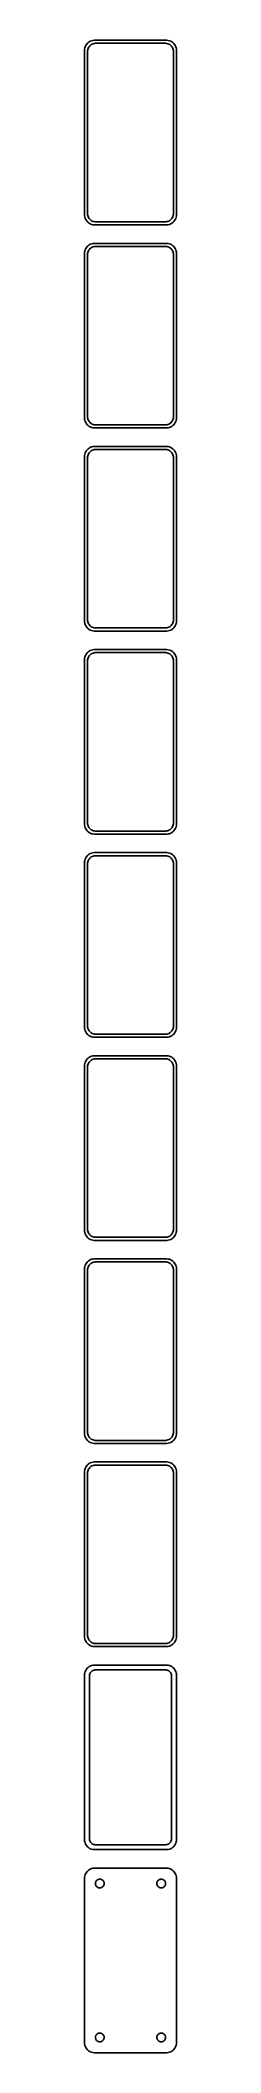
# Model space of a CAD drawing. Header units: metres. Extents: x -22 to 22, y 945 to 1926.
import ezdxf

# ---------------------------------------------------------------- set-up
doc = ezdxf.new("R2010")
doc.units = ezdxf.units.M

msp = doc.modelspace()

# ---------------------------------------------------------------- linework, layer by layer
for p, q in [((-22.1489, 1922.84), (-22.3429, 1922.24)), ((-21.8815, 1923.41), (-22.1489, 1922.84)), ((-21.5451, 1923.94), (-21.8815, 1923.41)), ((-21.1448, 1924.42), (-21.5451, 1923.94)), ((-20.6871, 1924.85), (-21.1448, 1924.42)), ((-20.1791, 1925.22), (-20.6871, 1924.85)), ((-20.5052, 1922.43), (-20.2361, 1922.85)), ((-20.2361, 1922.85), (-19.9159, 1923.24)), ((-19.6289, 1925.52), (-20.1791, 1925.22)), ((-19.9159, 1923.24), (-19.5497, 1923.58)), ((-19.0451, 1925.76), (-19.6289, 1925.52)), ((-19.5497, 1923.58), (-19.1433, 1923.88)), ((-19.1433, 1923.88), (-18.7031, 1924.12)), ((-18.4369, 1925.91), (-19.0451, 1925.76)), ((-18.7031, 1924.12), (-18.2361, 1924.3)), ((-17.8139, 1925.99), (-18.4369, 1925.91)), ((-18.2361, 1924.3), (-17.7495, 1924.43)), ((17.8139, 1925.99), (-17.8139, 1925.99)), ((-17.7495, 1924.43), (-17.2512, 1924.49)), ((-17.2512, 1924.49), (17.2512, 1924.49)), ((17.2512, 1924.49), (17.7495, 1924.43)), ((17.7495, 1924.43), (18.2361, 1924.3)), ((18.4369, 1925.91), (17.8139, 1925.99)), ((18.2361, 1924.3), (18.7031, 1924.12)), ((19.0451, 1925.76), (18.4369, 1925.91)), ((18.7031, 1924.12), (19.1433, 1923.88)), ((19.6289, 1925.52), (19.0451, 1925.76)), ((19.1433, 1923.88), (19.5497, 1923.58)), ((19.5497, 1923.58), (19.9159, 1923.24)), ((20.1791, 1925.22), (19.6289, 1925.52)), ((19.9159, 1923.24), (20.2361, 1922.85)), ((20.6871, 1924.85), (20.1791, 1925.22)), ((20.2361, 1922.85), (20.5052, 1922.43)), ((21.1448, 1924.42), (20.6871, 1924.85)), ((21.5451, 1923.94), (21.1448, 1924.42)), ((21.8815, 1923.41), (21.5451, 1923.94)), ((22.1489, 1922.84), (21.8815, 1923.41)), ((22.3429, 1922.24), (22.1489, 1922.84)), ((-22.4606, 1921.63), (-22.5, 1921)), ((-22.5, 1921), (-22.5, 1841)), ((-22.3429, 1922.24), (-22.4606, 1921.63)), ((-21, 1920.5), (-20.9684, 1921)), ((-21, 1841.5), (-21, 1920.5)), ((-20.9684, 1921), (-20.8743, 1921.49)), ((-20.8743, 1921.49), (-20.7191, 1921.97)), ((-20.7191, 1921.97), (-20.5052, 1922.43)), ((20.5052, 1922.43), (20.7191, 1921.97)), ((20.7191, 1921.97), (20.8743, 1921.49)), ((20.8743, 1921.49), (20.9684, 1921)), ((20.9684, 1921), (21, 1920.5)), ((21, 1920.5), (21, 1841.5)), ((22.4606, 1921.63), (22.3429, 1922.24)), ((22.5, 1921), (22.4606, 1921.63)), ((22.5, 1841), (22.5, 1921)), ((-22.5, 1841), (-22.4606, 1840.37)), ((-22.4606, 1840.37), (-22.3429, 1839.76)), ((-22.3429, 1839.76), (-22.1489, 1839.16)), ((-22.1489, 1839.16), (-21.8815, 1838.59)), ((-21.8815, 1838.59), (-21.5451, 1838.06)), ((-21.5451, 1838.06), (-21.1448, 1837.58)), ((-21.1448, 1837.58), (-20.6871, 1837.15)), ((-20.9684, 1841), (-21, 1841.5)), ((-20.8743, 1840.51), (-20.9684, 1841)), ((-20.7191, 1840.03), (-20.8743, 1840.51)), ((-20.5052, 1839.57), (-20.7191, 1840.03)), ((-20.6871, 1837.15), (-20.1791, 1836.78)), ((-20.2361, 1839.15), (-20.5052, 1839.57)), ((-19.9159, 1838.76), (-20.2361, 1839.15)), ((-20.1791, 1836.78), (-19.6289, 1836.48)), ((-19.5497, 1838.42), (-19.9159, 1838.76)), ((-19.6289, 1836.48), (-19.0451, 1836.24)), ((-19.1433, 1838.12), (-19.5497, 1838.42)), ((-18.7031, 1837.88), (-19.1433, 1838.12)), ((-19.0451, 1836.24), (-18.4369, 1836.09)), ((-18.2361, 1837.7), (-18.7031, 1837.88)), ((-18.4369, 1836.09), (-17.8139, 1836.01)), ((-17.7495, 1837.57), (-18.2361, 1837.7)), ((-17.8139, 1836.01), (17.8139, 1836.01)), ((-17.2512, 1837.51), (-17.7495, 1837.57)), ((17.2512, 1837.51), (-17.2512, 1837.51)), ((17.7495, 1837.57), (17.2512, 1837.51)), ((18.2361, 1837.7), (17.7495, 1837.57)), ((17.8139, 1836.01), (18.4369, 1836.09)), ((18.7031, 1837.88), (18.2361, 1837.7)), ((18.4369, 1836.09), (19.0451, 1836.24)), ((19.1433, 1838.12), (18.7031, 1837.88)), ((19.0451, 1836.24), (19.6289, 1836.48)), ((19.5497, 1838.42), (19.1433, 1838.12)), ((19.9159, 1838.76), (19.5497, 1838.42)), ((19.6289, 1836.48), (20.1791, 1836.78)), ((20.2361, 1839.15), (19.9159, 1838.76)), ((20.1791, 1836.78), (20.6871, 1837.15)), ((20.5052, 1839.57), (20.2361, 1839.15)), ((20.7191, 1840.03), (20.5052, 1839.57)), ((20.6871, 1837.15), (21.1448, 1837.58)), ((20.8743, 1840.51), (20.7191, 1840.03)), ((20.9684, 1841), (20.8743, 1840.51)), ((21, 1841.5), (20.9684, 1841)), ((21.1448, 1837.58), (21.5451, 1838.06)), ((21.5451, 1838.06), (21.8815, 1838.59)), ((21.8815, 1838.59), (22.1489, 1839.16)), ((22.1489, 1839.16), (22.3429, 1839.76)), ((22.3429, 1839.76), (22.4606, 1840.37)), ((22.4606, 1840.37), (22.5, 1841)), ((-21.5451, 1824.94), (-21.8815, 1824.41)), ((-21.1448, 1825.42), (-21.5451, 1824.94)), ((-20.6871, 1825.85), (-21.1448, 1825.42)), ((-20.1791, 1826.22), (-20.6871, 1825.85)), ((-19.6289, 1826.52), (-20.1791, 1826.22)), ((-19.0451, 1826.76), (-19.6289, 1826.52)), ((-19.5497, 1824.58), (-19.1433, 1824.88)), ((-19.1433, 1824.88), (-18.7031, 1825.12)), ((-18.4369, 1826.91), (-19.0451, 1826.76)), ((-18.7031, 1825.12), (-18.2361, 1825.3)), ((-17.8139, 1826.99), (-18.4369, 1826.91)), ((-18.2361, 1825.3), (-17.7495, 1825.43)), ((17.8139, 1826.99), (-17.8139, 1826.99)), ((-17.7495, 1825.43), (-17.2512, 1825.49)), ((-17.2512, 1825.49), (17.2512, 1825.49)), ((17.2512, 1825.49), (17.7495, 1825.43)), ((17.7495, 1825.43), (18.2361, 1825.3)), ((18.4369, 1826.91), (17.8139, 1826.99)), ((18.2361, 1825.3), (18.7031, 1825.12)), ((19.0451, 1826.76), (18.4369, 1826.91)), ((18.7031, 1825.12), (19.1433, 1824.88)), ((19.6289, 1826.52), (19.0451, 1826.76)), ((19.1433, 1824.88), (19.5497, 1824.58)), ((20.1791, 1826.22), (19.6289, 1826.52)), ((20.6871, 1825.85), (20.1791, 1826.22)), ((21.1448, 1825.42), (20.6871, 1825.85)), ((21.5451, 1824.94), (21.1448, 1825.42)), ((21.8815, 1824.41), (21.5451, 1824.94)), ((-22.4606, 1822.63), (-22.5, 1822)), ((-22.5, 1822), (-22.5, 1742)), ((-22.3429, 1823.24), (-22.4606, 1822.63)), ((-22.1489, 1823.84), (-22.3429, 1823.24)), ((-21.8815, 1824.41), (-22.1489, 1823.84)), ((-21, 1821.5), (-20.9684, 1822)), ((-21, 1742.5), (-21, 1821.5)), ((-20.9684, 1822), (-20.8743, 1822.49)), ((-20.8743, 1822.49), (-20.7191, 1822.97)), ((-20.7191, 1822.97), (-20.5052, 1823.43)), ((-20.5052, 1823.43), (-20.2361, 1823.85)), ((-20.2361, 1823.85), (-19.9159, 1824.24)), ((-19.9159, 1824.24), (-19.5497, 1824.58)), ((19.5497, 1824.58), (19.9159, 1824.24)), ((19.9159, 1824.24), (20.2361, 1823.85)), ((20.2361, 1823.85), (20.5052, 1823.43)), ((20.5052, 1823.43), (20.7191, 1822.97)), ((20.7191, 1822.97), (20.8743, 1822.49)), ((20.8743, 1822.49), (20.9684, 1822)), ((20.9684, 1822), (21, 1821.5)), ((21, 1821.5), (21, 1742.5)), ((22.1489, 1823.84), (21.8815, 1824.41)), ((22.3429, 1823.24), (22.1489, 1823.84)), ((22.4606, 1822.63), (22.3429, 1823.24)), ((22.5, 1822), (22.4606, 1822.63)), ((22.5, 1742), (22.5, 1822)), ((-22.5, 1742), (-22.4606, 1741.37)), ((-22.4606, 1741.37), (-22.3429, 1740.76)), ((-22.3429, 1740.76), (-22.1489, 1740.16)), ((-22.1489, 1740.16), (-21.8815, 1739.59)), ((-21.8815, 1739.59), (-21.5451, 1739.06)), ((-21.5451, 1739.06), (-21.1448, 1738.58)), ((-21.1448, 1738.58), (-20.6871, 1738.15)), ((-20.9684, 1742), (-21, 1742.5)), ((-20.8743, 1741.51), (-20.9684, 1742)), ((-20.7191, 1741.03), (-20.8743, 1741.51)), ((-20.5052, 1740.57), (-20.7191, 1741.03)), ((-20.6871, 1738.15), (-20.1791, 1737.78)), ((-20.2361, 1740.15), (-20.5052, 1740.57)), ((-19.9159, 1739.76), (-20.2361, 1740.15)), ((-20.1791, 1737.78), (-19.6289, 1737.48)), ((-19.5497, 1739.42), (-19.9159, 1739.76)), ((-19.6289, 1737.48), (-19.0451, 1737.24)), ((-19.1433, 1739.12), (-19.5497, 1739.42)), ((-18.7031, 1738.88), (-19.1433, 1739.12)), ((-19.0451, 1737.24), (-18.4369, 1737.09)), ((-18.2361, 1738.7), (-18.7031, 1738.88)), ((-18.4369, 1737.09), (-17.8139, 1737.01)), ((-17.7495, 1738.57), (-18.2361, 1738.7)), ((-17.8139, 1737.01), (17.8139, 1737.01)), ((-17.2512, 1738.51), (-17.7495, 1738.57)), ((17.2512, 1738.51), (-17.2512, 1738.51)), ((17.7495, 1738.57), (17.2512, 1738.51)), ((18.2361, 1738.7), (17.7495, 1738.57)), ((17.8139, 1737.01), (18.4369, 1737.09)), ((18.7031, 1738.88), (18.2361, 1738.7)), ((18.4369, 1737.09), (19.0451, 1737.24)), ((19.1433, 1739.12), (18.7031, 1738.88)), ((19.0451, 1737.24), (19.6289, 1737.48)), ((19.5497, 1739.42), (19.1433, 1739.12)), ((19.9159, 1739.76), (19.5497, 1739.42)), ((19.6289, 1737.48), (20.1791, 1737.78)), ((20.2361, 1740.15), (19.9159, 1739.76)), ((20.1791, 1737.78), (20.6871, 1738.15)), ((20.5052, 1740.57), (20.2361, 1740.15)), ((20.7191, 1741.03), (20.5052, 1740.57)), ((20.6871, 1738.15), (21.1448, 1738.58)), ((20.8743, 1741.51), (20.7191, 1741.03)), ((20.9684, 1742), (20.8743, 1741.51)), ((21, 1742.5), (20.9684, 1742)), ((21.1448, 1738.58), (21.5451, 1739.06)), ((21.5451, 1739.06), (21.8815, 1739.59)), ((21.8815, 1739.59), (22.1489, 1740.16)), ((22.1489, 1740.16), (22.3429, 1740.76)), ((22.3429, 1740.76), (22.4606, 1741.37)), ((22.4606, 1741.37), (22.5, 1742)), ((-20.6871, 1726.85), (-21.1448, 1726.42)), ((-20.1791, 1727.22), (-20.6871, 1726.85)), ((-19.6289, 1727.52), (-20.1791, 1727.22)), ((-19.0451, 1727.76), (-19.6289, 1727.52)), ((-18.4369, 1727.91), (-19.0451, 1727.76)), ((-17.8139, 1727.99), (-18.4369, 1727.91)), ((17.8139, 1727.99), (-17.8139, 1727.99)), ((18.4369, 1727.91), (17.8139, 1727.99)), ((19.0451, 1727.76), (18.4369, 1727.91)), ((19.6289, 1727.52), (19.0451, 1727.76)), ((20.1791, 1727.22), (19.6289, 1727.52)), ((20.6871, 1726.85), (20.1791, 1727.22)), ((21.1448, 1726.42), (20.6871, 1726.85)), ((-22.4606, 1723.63), (-22.5, 1723)), ((-22.5, 1723), (-22.5, 1643)), ((-22.3429, 1724.24), (-22.4606, 1723.63)), ((-22.1489, 1724.84), (-22.3429, 1724.24)), ((-21.8815, 1725.41), (-22.1489, 1724.84)), ((-21.5451, 1725.94), (-21.8815, 1725.41)), ((-21.1448, 1726.42), (-21.5451, 1725.94)), ((-21, 1722.5), (-20.9684, 1723)), ((-21, 1643.5), (-21, 1722.5)), ((-20.9684, 1723), (-20.8743, 1723.49)), ((-20.8743, 1723.49), (-20.7191, 1723.97)), ((-20.7191, 1723.97), (-20.5052, 1724.43)), ((-20.5052, 1724.43), (-20.2361, 1724.85)), ((-20.2361, 1724.85), (-19.9159, 1725.24)), ((-19.9159, 1725.24), (-19.5497, 1725.58)), ((-19.5497, 1725.58), (-19.1433, 1725.88)), ((-19.1433, 1725.88), (-18.7031, 1726.12)), ((-18.7031, 1726.12), (-18.2361, 1726.3)), ((-18.2361, 1726.3), (-17.7495, 1726.43)), ((-17.7495, 1726.43), (-17.2512, 1726.49)), ((-17.2512, 1726.49), (17.2512, 1726.49)), ((17.2512, 1726.49), (17.7495, 1726.43)), ((17.7495, 1726.43), (18.2361, 1726.3)), ((18.2361, 1726.3), (18.7031, 1726.12)), ((18.7031, 1726.12), (19.1433, 1725.88)), ((19.1433, 1725.88), (19.5497, 1725.58)), ((19.5497, 1725.58), (19.9159, 1725.24)), ((19.9159, 1725.24), (20.2361, 1724.85)), ((20.2361, 1724.85), (20.5052, 1724.43)), ((20.5052, 1724.43), (20.7191, 1723.97)), ((20.7191, 1723.97), (20.8743, 1723.49)), ((20.8743, 1723.49), (20.9684, 1723)), ((20.9684, 1723), (21, 1722.5)), ((21, 1722.5), (21, 1643.5)), ((21.5451, 1725.94), (21.1448, 1726.42)), ((21.8815, 1725.41), (21.5451, 1725.94)), ((22.1489, 1724.84), (21.8815, 1725.41)), ((22.3429, 1724.24), (22.1489, 1724.84)), ((22.4606, 1723.63), (22.3429, 1724.24)), ((22.5, 1723), (22.4606, 1723.63)), ((22.5, 1643), (22.5, 1723)), ((-22.5, 1643), (-22.4606, 1642.37)), ((-22.4606, 1642.37), (-22.3429, 1641.76)), ((-22.3429, 1641.76), (-22.1489, 1641.16)), ((-22.1489, 1641.16), (-21.8815, 1640.59)), ((-21.8815, 1640.59), (-21.5451, 1640.06)), ((-21.5451, 1640.06), (-21.1448, 1639.58)), ((-21.1448, 1639.58), (-20.6871, 1639.15)), ((-20.9684, 1643), (-21, 1643.5)), ((-20.8743, 1642.51), (-20.9684, 1643)), ((-20.7191, 1642.03), (-20.8743, 1642.51)), ((-20.5052, 1641.57), (-20.7191, 1642.03)), ((-20.6871, 1639.15), (-20.1791, 1638.78)), ((-20.2361, 1641.15), (-20.5052, 1641.57)), ((-19.9159, 1640.76), (-20.2361, 1641.15)), ((-20.1791, 1638.78), (-19.6289, 1638.48)), ((-19.5497, 1640.42), (-19.9159, 1640.76)), ((-19.6289, 1638.48), (-19.0451, 1638.24)), ((-19.1433, 1640.12), (-19.5497, 1640.42)), ((-18.7031, 1639.88), (-19.1433, 1640.12)), ((-19.0451, 1638.24), (-18.4369, 1638.09)), ((-18.2361, 1639.7), (-18.7031, 1639.88)), ((-17.7495, 1639.57), (-18.2361, 1639.7)), ((-17.2512, 1639.51), (-17.7495, 1639.57)), ((17.2512, 1639.51), (-17.2512, 1639.51)), ((17.7495, 1639.57), (17.2512, 1639.51)), ((18.2361, 1639.7), (17.7495, 1639.57)), ((18.7031, 1639.88), (18.2361, 1639.7)), ((18.4369, 1638.09), (19.0451, 1638.24)), ((19.1433, 1640.12), (18.7031, 1639.88)), ((19.0451, 1638.24), (19.6289, 1638.48)), ((19.5497, 1640.42), (19.1433, 1640.12)), ((19.9159, 1640.76), (19.5497, 1640.42)), ((19.6289, 1638.48), (20.1791, 1638.78)), ((20.2361, 1641.15), (19.9159, 1640.76)), ((20.1791, 1638.78), (20.6871, 1639.15)), ((20.5052, 1641.57), (20.2361, 1641.15)), ((20.7191, 1642.03), (20.5052, 1641.57)), ((20.6871, 1639.15), (21.1448, 1639.58)), ((20.8743, 1642.51), (20.7191, 1642.03)), ((20.9684, 1643), (20.8743, 1642.51)), ((21, 1643.5), (20.9684, 1643)), ((21.1448, 1639.58), (21.5451, 1640.06)), ((21.5451, 1640.06), (21.8815, 1640.59)), ((21.8815, 1640.59), (22.1489, 1641.16)), ((22.1489, 1641.16), (22.3429, 1641.76)), ((22.3429, 1641.76), (22.4606, 1642.37)), ((22.4606, 1642.37), (22.5, 1643)), ((-19.6289, 1628.52), (-20.1791, 1628.22)), ((-19.0451, 1628.76), (-19.6289, 1628.52)), ((-18.4369, 1628.91), (-19.0451, 1628.76)), ((-18.4369, 1638.09), (-17.8139, 1638.01)), ((-17.8139, 1628.99), (-18.4369, 1628.91)), ((-17.8139, 1638.01), (17.8139, 1638.01)), ((17.8139, 1628.99), (-17.8139, 1628.99)), ((17.8139, 1638.01), (18.4369, 1638.09)), ((18.4369, 1628.91), (17.8139, 1628.99)), ((19.0451, 1628.76), (18.4369, 1628.91)), ((19.6289, 1628.52), (19.0451, 1628.76)), ((20.1791, 1628.22), (19.6289, 1628.52)), ((-22.4606, 1624.63), (-22.5, 1624)), ((-22.5, 1624), (-22.5, 1544)), ((-22.3429, 1625.24), (-22.4606, 1624.63)), ((-22.1489, 1625.84), (-22.3429, 1625.24)), ((-21.8815, 1626.41), (-22.1489, 1625.84)), ((-21.5451, 1626.94), (-21.8815, 1626.41)), ((-21.1448, 1627.42), (-21.5451, 1626.94)), ((-20.6871, 1627.85), (-21.1448, 1627.42)), ((-21, 1623.5), (-20.9684, 1624)), ((-21, 1544.5), (-21, 1623.5)), ((-20.9684, 1624), (-20.8743, 1624.49)), ((-20.8743, 1624.49), (-20.7191, 1624.97)), ((-20.7191, 1624.97), (-20.5052, 1625.43)), ((-20.1791, 1628.22), (-20.6871, 1627.85)), ((-20.5052, 1625.43), (-20.2361, 1625.85)), ((-20.2361, 1625.85), (-19.9159, 1626.24)), ((-19.9159, 1626.24), (-19.5497, 1626.58)), ((-19.5497, 1626.58), (-19.1433, 1626.88)), ((-19.1433, 1626.88), (-18.7031, 1627.12)), ((-18.7031, 1627.12), (-18.2361, 1627.3)), ((-18.2361, 1627.3), (-17.7495, 1627.43)), ((-17.7495, 1627.43), (-17.2512, 1627.49)), ((-17.2512, 1627.49), (17.2512, 1627.49)), ((17.2512, 1627.49), (17.7495, 1627.43)), ((17.7495, 1627.43), (18.2361, 1627.3)), ((18.2361, 1627.3), (18.7031, 1627.12)), ((18.7031, 1627.12), (19.1433, 1626.88)), ((19.1433, 1626.88), (19.5497, 1626.58)), ((19.5497, 1626.58), (19.9159, 1626.24)), ((19.9159, 1626.24), (20.2361, 1625.85)), ((20.6871, 1627.85), (20.1791, 1628.22)), ((20.2361, 1625.85), (20.5052, 1625.43)), ((20.5052, 1625.43), (20.7191, 1624.97)), ((21.1448, 1627.42), (20.6871, 1627.85)), ((20.7191, 1624.97), (20.8743, 1624.49)), ((20.8743, 1624.49), (20.9684, 1624)), ((20.9684, 1624), (21, 1623.5)), ((21, 1623.5), (21, 1544.5)), ((21.5451, 1626.94), (21.1448, 1627.42)), ((21.8815, 1626.41), (21.5451, 1626.94)), ((22.1489, 1625.84), (21.8815, 1626.41)), ((22.3429, 1625.24), (22.1489, 1625.84)), ((22.4606, 1624.63), (22.3429, 1625.24)), ((22.5, 1624), (22.4606, 1624.63)), ((22.5, 1544), (22.5, 1624)), ((-22.5, 1544), (-22.4606, 1543.37)), ((-22.4606, 1543.37), (-22.3429, 1542.76)), ((-22.3429, 1542.76), (-22.1489, 1542.16)), ((-22.1489, 1542.16), (-21.8815, 1541.59)), ((-21.8815, 1541.59), (-21.5451, 1541.06)), ((-21.5451, 1541.06), (-21.1448, 1540.58)), ((-21.1448, 1540.58), (-20.6871, 1540.15)), ((-20.9684, 1544), (-21, 1544.5)), ((-20.8743, 1543.51), (-20.9684, 1544)), ((-20.7191, 1543.03), (-20.8743, 1543.51)), ((-20.5052, 1542.57), (-20.7191, 1543.03)), ((-20.6871, 1540.15), (-20.1791, 1539.78)), ((-20.2361, 1542.15), (-20.5052, 1542.57)), ((-19.9159, 1541.76), (-20.2361, 1542.15)), ((-19.5497, 1541.42), (-19.9159, 1541.76)), ((-19.1433, 1541.12), (-19.5497, 1541.42)), ((-18.7031, 1540.88), (-19.1433, 1541.12)), ((-18.2361, 1540.7), (-18.7031, 1540.88)), ((-17.7495, 1540.57), (-18.2361, 1540.7)), ((-17.2512, 1540.51), (-17.7495, 1540.57)), ((17.2512, 1540.51), (-17.2512, 1540.51)), ((17.7495, 1540.57), (17.2512, 1540.51)), ((18.2361, 1540.7), (17.7495, 1540.57)), ((18.7031, 1540.88), (18.2361, 1540.7)), ((19.1433, 1541.12), (18.7031, 1540.88)), ((19.5497, 1541.42), (19.1433, 1541.12)), ((19.9159, 1541.76), (19.5497, 1541.42)), ((20.2361, 1542.15), (19.9159, 1541.76)), ((20.1791, 1539.78), (20.6871, 1540.15)), ((20.5052, 1542.57), (20.2361, 1542.15)), ((20.7191, 1543.03), (20.5052, 1542.57)), ((20.6871, 1540.15), (21.1448, 1540.58)), ((20.8743, 1543.51), (20.7191, 1543.03)), ((20.9684, 1544), (20.8743, 1543.51)), ((21, 1544.5), (20.9684, 1544)), ((21.1448, 1540.58), (21.5451, 1541.06)), ((21.5451, 1541.06), (21.8815, 1541.59)), ((21.8815, 1541.59), (22.1489, 1542.16)), ((22.1489, 1542.16), (22.3429, 1542.76)), ((22.3429, 1542.76), (22.4606, 1543.37)), ((22.4606, 1543.37), (22.5, 1544)), ((-20.1791, 1539.78), (-19.6289, 1539.48)), ((-19.6289, 1539.48), (-19.0451, 1539.24)), ((-19.0451, 1539.24), (-18.4369, 1539.09)), ((-18.4369, 1539.09), (-17.8139, 1539.01)), ((-17.8139, 1539.01), (17.8139, 1539.01)), ((17.8139, 1539.01), (18.4369, 1539.09)), ((18.4369, 1539.09), (19.0451, 1539.24)), ((19.0451, 1539.24), (19.6289, 1539.48)), ((19.6289, 1539.48), (20.1791, 1539.78)), ((-22.4606, 1525.63), (-22.5, 1525)), ((-22.5, 1525), (-22.5, 1445)), ((-22.3429, 1526.24), (-22.4606, 1525.63)), ((-22.1489, 1526.84), (-22.3429, 1526.24)), ((-21.8815, 1527.41), (-22.1489, 1526.84)), ((-21.5451, 1527.94), (-21.8815, 1527.41)), ((-21.1448, 1528.42), (-21.5451, 1527.94)), ((-20.6871, 1528.85), (-21.1448, 1528.42)), ((-21, 1524.5), (-20.9684, 1525)), ((-21, 1445.5), (-21, 1524.5)), ((-20.9684, 1525), (-20.8743, 1525.49)), ((-20.8743, 1525.49), (-20.7191, 1525.97)), ((-20.7191, 1525.97), (-20.5052, 1526.43)), ((-20.1791, 1529.22), (-20.6871, 1528.85)), ((-20.5052, 1526.43), (-20.2361, 1526.85)), ((-20.2361, 1526.85), (-19.9159, 1527.24)), ((-19.6289, 1529.52), (-20.1791, 1529.22)), ((-19.9159, 1527.24), (-19.5497, 1527.58)), ((-19.0451, 1529.76), (-19.6289, 1529.52)), ((-19.5497, 1527.58), (-19.1433, 1527.88)), ((-19.1433, 1527.88), (-18.7031, 1528.12)), ((-18.4369, 1529.91), (-19.0451, 1529.76)), ((-18.7031, 1528.12), (-18.2361, 1528.3)), ((-17.8139, 1529.99), (-18.4369, 1529.91)), ((-18.2361, 1528.3), (-17.7495, 1528.43)), ((17.8139, 1529.99), (-17.8139, 1529.99)), ((-17.7495, 1528.43), (-17.2512, 1528.49)), ((-17.2512, 1528.49), (17.2512, 1528.49)), ((17.2512, 1528.49), (17.7495, 1528.43)), ((17.7495, 1528.43), (18.2361, 1528.3)), ((18.4369, 1529.91), (17.8139, 1529.99)), ((18.2361, 1528.3), (18.7031, 1528.12)), ((19.0451, 1529.76), (18.4369, 1529.91)), ((18.7031, 1528.12), (19.1433, 1527.88)), ((19.6289, 1529.52), (19.0451, 1529.76)), ((19.1433, 1527.88), (19.5497, 1527.58)), ((19.5497, 1527.58), (19.9159, 1527.24)), ((20.1791, 1529.22), (19.6289, 1529.52)), ((19.9159, 1527.24), (20.2361, 1526.85)), ((20.6871, 1528.85), (20.1791, 1529.22)), ((20.2361, 1526.85), (20.5052, 1526.43)), ((20.5052, 1526.43), (20.7191, 1525.97)), ((21.1448, 1528.42), (20.6871, 1528.85)), ((20.7191, 1525.97), (20.8743, 1525.49)), ((20.8743, 1525.49), (20.9684, 1525)), ((20.9684, 1525), (21, 1524.5)), ((21, 1524.5), (21, 1445.5)), ((21.5451, 1527.94), (21.1448, 1528.42)), ((21.8815, 1527.41), (21.5451, 1527.94)), ((22.1489, 1526.84), (21.8815, 1527.41)), ((22.3429, 1526.24), (22.1489, 1526.84)), ((22.4606, 1525.63), (22.3429, 1526.24)), ((22.5, 1525), (22.4606, 1525.63)), ((22.5, 1445), (22.5, 1525)), ((-22.5, 1445), (-22.4606, 1444.37)), ((-22.4606, 1444.37), (-22.3429, 1443.76)), ((-22.3429, 1443.76), (-22.1489, 1443.16)), ((-22.1489, 1443.16), (-21.8815, 1442.59)), ((-21.8815, 1442.59), (-21.5451, 1442.06)), ((-21.5451, 1442.06), (-21.1448, 1441.58)), ((-20.9684, 1445), (-21, 1445.5)), ((-20.8743, 1444.51), (-20.9684, 1445)), ((-20.7191, 1444.03), (-20.8743, 1444.51)), ((-20.5052, 1443.57), (-20.7191, 1444.03)), ((-20.2361, 1443.15), (-20.5052, 1443.57)), ((-19.9159, 1442.76), (-20.2361, 1443.15)), ((-19.5497, 1442.42), (-19.9159, 1442.76)), ((-19.1433, 1442.12), (-19.5497, 1442.42)), ((-18.7031, 1441.88), (-19.1433, 1442.12)), ((19.1433, 1442.12), (18.7031, 1441.88)), ((19.5497, 1442.42), (19.1433, 1442.12)), ((19.9159, 1442.76), (19.5497, 1442.42)), ((20.2361, 1443.15), (19.9159, 1442.76)), ((20.5052, 1443.57), (20.2361, 1443.15)), ((20.7191, 1444.03), (20.5052, 1443.57)), ((20.8743, 1444.51), (20.7191, 1444.03)), ((20.9684, 1445), (20.8743, 1444.51)), ((21, 1445.5), (20.9684, 1445)), ((21.1448, 1441.58), (21.5451, 1442.06)), ((21.5451, 1442.06), (21.8815, 1442.59)), ((21.8815, 1442.59), (22.1489, 1443.16)), ((22.1489, 1443.16), (22.3429, 1443.76)), ((22.3429, 1443.76), (22.4606, 1444.37)), ((22.4606, 1444.37), (22.5, 1445)), ((-21.1448, 1441.58), (-20.6871, 1441.15)), ((-20.6871, 1441.15), (-20.1791, 1440.78)), ((-20.1791, 1440.78), (-19.6289, 1440.48)), ((-19.6289, 1440.48), (-19.0451, 1440.24)), ((-19.0451, 1440.24), (-18.4369, 1440.09)), ((-18.2361, 1441.7), (-18.7031, 1441.88)), ((-18.4369, 1440.09), (-17.8139, 1440.01)), ((-17.7495, 1441.57), (-18.2361, 1441.7)), ((-17.8139, 1440.01), (17.8139, 1440.01)), ((-17.2512, 1441.51), (-17.7495, 1441.57)), ((17.2512, 1441.51), (-17.2512, 1441.51)), ((17.7495, 1441.57), (17.2512, 1441.51)), ((18.2361, 1441.7), (17.7495, 1441.57)), ((17.8139, 1440.01), (18.4369, 1440.09)), ((18.7031, 1441.88), (18.2361, 1441.7)), ((18.4369, 1440.09), (19.0451, 1440.24)), ((19.0451, 1440.24), (19.6289, 1440.48)), ((19.6289, 1440.48), (20.1791, 1440.78)), ((20.1791, 1440.78), (20.6871, 1441.15)), ((20.6871, 1441.15), (21.1448, 1441.58)), ((-22.4606, 1426.63), (-22.5, 1426)), ((-22.5, 1426), (-22.5, 1346)), ((-22.3429, 1427.24), (-22.4606, 1426.63)), ((-22.1489, 1427.84), (-22.3429, 1427.24)), ((-21.8815, 1428.41), (-22.1489, 1427.84)), ((-21.5451, 1428.94), (-21.8815, 1428.41)), ((-21.1448, 1429.42), (-21.5451, 1428.94)), ((-20.6871, 1429.85), (-21.1448, 1429.42)), ((-21, 1425.5), (-20.9684, 1426)), ((-21, 1346.5), (-21, 1425.5)), ((-20.9684, 1426), (-20.8743, 1426.49)), ((-20.8743, 1426.49), (-20.7191, 1426.97)), ((-20.7191, 1426.97), (-20.5052, 1427.43)), ((-20.1791, 1430.22), (-20.6871, 1429.85)), ((-20.5052, 1427.43), (-20.2361, 1427.85)), ((-20.2361, 1427.85), (-19.9159, 1428.24)), ((-19.6289, 1430.52), (-20.1791, 1430.22)), ((-19.9159, 1428.24), (-19.5497, 1428.58)), ((-19.0451, 1430.76), (-19.6289, 1430.52)), ((-19.5497, 1428.58), (-19.1433, 1428.88)), ((-19.1433, 1428.88), (-18.7031, 1429.12)), ((-18.4369, 1430.91), (-19.0451, 1430.76)), ((-18.7031, 1429.12), (-18.2361, 1429.3)), ((-17.8139, 1430.99), (-18.4369, 1430.91)), ((-18.2361, 1429.3), (-17.7495, 1429.43)), ((17.8139, 1430.99), (-17.8139, 1430.99)), ((-17.7495, 1429.43), (-17.2512, 1429.49)), ((-17.2512, 1429.49), (17.2512, 1429.49)), ((17.2512, 1429.49), (17.7495, 1429.43)), ((17.7495, 1429.43), (18.2361, 1429.3)), ((18.4369, 1430.91), (17.8139, 1430.99)), ((18.2361, 1429.3), (18.7031, 1429.12)), ((19.0451, 1430.76), (18.4369, 1430.91)), ((18.7031, 1429.12), (19.1433, 1428.88)), ((19.6289, 1430.52), (19.0451, 1430.76)), ((19.1433, 1428.88), (19.5497, 1428.58)), ((19.5497, 1428.58), (19.9159, 1428.24)), ((20.1791, 1430.22), (19.6289, 1430.52)), ((19.9159, 1428.24), (20.2361, 1427.85)), ((20.6871, 1429.85), (20.1791, 1430.22)), ((20.2361, 1427.85), (20.5052, 1427.43)), ((20.5052, 1427.43), (20.7191, 1426.97)), ((21.1448, 1429.42), (20.6871, 1429.85)), ((20.7191, 1426.97), (20.8743, 1426.49)), ((20.8743, 1426.49), (20.9684, 1426)), ((20.9684, 1426), (21, 1425.5)), ((21, 1425.5), (21, 1346.5)), ((21.5451, 1428.94), (21.1448, 1429.42)), ((21.8815, 1428.41), (21.5451, 1428.94)), ((22.1489, 1427.84), (21.8815, 1428.41)), ((22.3429, 1427.24), (22.1489, 1427.84)), ((22.4606, 1426.63), (22.3429, 1427.24)), ((22.5, 1426), (22.4606, 1426.63)), ((22.5, 1346), (22.5, 1426)), ((-22.5, 1346), (-22.4606, 1345.37)), ((-22.4606, 1345.37), (-22.3429, 1344.76)), ((-22.3429, 1344.76), (-22.1489, 1344.16)), ((-22.1489, 1344.16), (-21.8815, 1343.59)), ((-20.9684, 1346), (-21, 1346.5)), ((-20.8743, 1345.51), (-20.9684, 1346)), ((-20.7191, 1345.03), (-20.8743, 1345.51)), ((-20.5052, 1344.57), (-20.7191, 1345.03)), ((-20.2361, 1344.15), (-20.5052, 1344.57)), ((-19.9159, 1343.76), (-20.2361, 1344.15)), ((20.2361, 1344.15), (19.9159, 1343.76)), ((20.5052, 1344.57), (20.2361, 1344.15)), ((20.7191, 1345.03), (20.5052, 1344.57)), ((20.8743, 1345.51), (20.7191, 1345.03)), ((20.9684, 1346), (20.8743, 1345.51)), ((21, 1346.5), (20.9684, 1346)), ((21.8815, 1343.59), (22.1489, 1344.16)), ((22.1489, 1344.16), (22.3429, 1344.76)), ((22.3429, 1344.76), (22.4606, 1345.37)), ((22.4606, 1345.37), (22.5, 1346)), ((-21.8815, 1343.59), (-21.5451, 1343.06)), ((-21.5451, 1343.06), (-21.1448, 1342.58)), ((-21.1448, 1342.58), (-20.6871, 1342.15)), ((-20.6871, 1342.15), (-20.1791, 1341.78)), ((-20.1791, 1341.78), (-19.6289, 1341.48)), ((-19.5497, 1343.42), (-19.9159, 1343.76)), ((-19.6289, 1341.48), (-19.0451, 1341.24)), ((-19.1433, 1343.12), (-19.5497, 1343.42)), ((-18.7031, 1342.88), (-19.1433, 1343.12)), ((-19.0451, 1341.24), (-18.4369, 1341.09)), ((-18.2361, 1342.7), (-18.7031, 1342.88)), ((-18.4369, 1341.09), (-17.8139, 1341.01)), ((-17.7495, 1342.57), (-18.2361, 1342.7)), ((-17.8139, 1341.01), (17.8139, 1341.01)), ((-17.2512, 1342.51), (-17.7495, 1342.57)), ((17.2512, 1342.51), (-17.2512, 1342.51)), ((17.7495, 1342.57), (17.2512, 1342.51)), ((18.2361, 1342.7), (17.7495, 1342.57)), ((17.8139, 1341.01), (18.4369, 1341.09)), ((18.7031, 1342.88), (18.2361, 1342.7)), ((18.4369, 1341.09), (19.0451, 1341.24)), ((19.1433, 1343.12), (18.7031, 1342.88)), ((19.0451, 1341.24), (19.6289, 1341.48)), ((19.5497, 1343.42), (19.1433, 1343.12)), ((19.9159, 1343.76), (19.5497, 1343.42)), ((19.6289, 1341.48), (20.1791, 1341.78)), ((20.1791, 1341.78), (20.6871, 1342.15)), ((20.6871, 1342.15), (21.1448, 1342.58)), ((21.1448, 1342.58), (21.5451, 1343.06)), ((21.5451, 1343.06), (21.8815, 1343.59)), ((-22.4606, 1327.63), (-22.5, 1327)), ((-22.5, 1327), (-22.5, 1247)), ((-22.3429, 1328.24), (-22.4606, 1327.63)), ((-22.1489, 1328.84), (-22.3429, 1328.24)), ((-21.8815, 1329.41), (-22.1489, 1328.84)), ((-21.5451, 1329.94), (-21.8815, 1329.41)), ((-21.1448, 1330.42), (-21.5451, 1329.94)), ((-20.6871, 1330.85), (-21.1448, 1330.42)), ((-21, 1326.5), (-20.9684, 1327)), ((-21, 1247.5), (-21, 1326.5)), ((-20.9684, 1327), (-20.8743, 1327.49)), ((-20.8743, 1327.49), (-20.7191, 1327.97)), ((-20.7191, 1327.97), (-20.5052, 1328.43)), ((-20.1791, 1331.22), (-20.6871, 1330.85)), ((-20.5052, 1328.43), (-20.2361, 1328.85)), ((-20.2361, 1328.85), (-19.9159, 1329.24)), ((-19.6289, 1331.52), (-20.1791, 1331.22)), ((-19.9159, 1329.24), (-19.5497, 1329.58)), ((-19.0451, 1331.76), (-19.6289, 1331.52)), ((-19.5497, 1329.58), (-19.1433, 1329.88)), ((-19.1433, 1329.88), (-18.7031, 1330.12)), ((-18.4369, 1331.91), (-19.0451, 1331.76)), ((-18.7031, 1330.12), (-18.2361, 1330.3)), ((-17.8139, 1331.99), (-18.4369, 1331.91)), ((-18.2361, 1330.3), (-17.7495, 1330.43)), ((17.8139, 1331.99), (-17.8139, 1331.99)), ((-17.7495, 1330.43), (-17.2512, 1330.49)), ((-17.2512, 1330.49), (17.2512, 1330.49)), ((17.2512, 1330.49), (17.7495, 1330.43)), ((17.7495, 1330.43), (18.2361, 1330.3)), ((18.4369, 1331.91), (17.8139, 1331.99)), ((18.2361, 1330.3), (18.7031, 1330.12)), ((19.0451, 1331.76), (18.4369, 1331.91)), ((18.7031, 1330.12), (19.1433, 1329.88)), ((19.6289, 1331.52), (19.0451, 1331.76)), ((19.1433, 1329.88), (19.5497, 1329.58)), ((19.5497, 1329.58), (19.9159, 1329.24)), ((20.1791, 1331.22), (19.6289, 1331.52)), ((19.9159, 1329.24), (20.2361, 1328.85)), ((20.6871, 1330.85), (20.1791, 1331.22)), ((20.2361, 1328.85), (20.5052, 1328.43)), ((20.5052, 1328.43), (20.7191, 1327.97)), ((21.1448, 1330.42), (20.6871, 1330.85)), ((20.7191, 1327.97), (20.8743, 1327.49)), ((20.8743, 1327.49), (20.9684, 1327)), ((20.9684, 1327), (21, 1326.5)), ((21, 1326.5), (21, 1247.5)), ((21.5451, 1329.94), (21.1448, 1330.42)), ((21.8815, 1329.41), (21.5451, 1329.94)), ((22.1489, 1328.84), (21.8815, 1329.41)), ((22.3429, 1328.24), (22.1489, 1328.84)), ((22.4606, 1327.63), (22.3429, 1328.24)), ((22.5, 1327), (22.4606, 1327.63)), ((22.5, 1247), (22.5, 1327)), ((-22.5, 1247), (-22.4606, 1246.37)), ((-22.4606, 1246.37), (-22.3429, 1245.76)), ((-20.9684, 1247), (-21, 1247.5)), ((-20.8743, 1246.51), (-20.9684, 1247)), ((-20.7191, 1246.03), (-20.8743, 1246.51)), ((-20.5052, 1245.57), (-20.7191, 1246.03)), ((20.7191, 1246.03), (20.5052, 1245.57)), ((20.8743, 1246.51), (20.7191, 1246.03)), ((20.9684, 1247), (20.8743, 1246.51)), ((21, 1247.5), (20.9684, 1247)), ((22.3429, 1245.76), (22.4606, 1246.37)), ((22.4606, 1246.37), (22.5, 1247)), ((-22.3429, 1245.76), (-22.1489, 1245.16)), ((-22.1489, 1245.16), (-21.8815, 1244.59)), ((-21.8815, 1244.59), (-21.5451, 1244.06)), ((-21.5451, 1244.06), (-21.1448, 1243.58)), ((-21.1448, 1243.58), (-20.6871, 1243.15)), ((-20.6871, 1243.15), (-20.1791, 1242.78)), ((-20.2361, 1245.15), (-20.5052, 1245.57)), ((-19.9159, 1244.76), (-20.2361, 1245.15)), ((-20.1791, 1242.78), (-19.6289, 1242.48)), ((-19.5497, 1244.42), (-19.9159, 1244.76)), ((-19.6289, 1242.48), (-19.0451, 1242.24)), ((-19.1433, 1244.12), (-19.5497, 1244.42)), ((-18.7031, 1243.88), (-19.1433, 1244.12)), ((-19.0451, 1242.24), (-18.4369, 1242.09)), ((-18.2361, 1243.7), (-18.7031, 1243.88)), ((-18.4369, 1242.09), (-17.8139, 1242.01)), ((-17.7495, 1243.57), (-18.2361, 1243.7)), ((-17.8139, 1242.01), (17.8139, 1242.01)), ((-17.2512, 1243.51), (-17.7495, 1243.57)), ((17.2512, 1243.51), (-17.2512, 1243.51)), ((17.7495, 1243.57), (17.2512, 1243.51)), ((18.2361, 1243.7), (17.7495, 1243.57)), ((17.8139, 1242.01), (18.4369, 1242.09)), ((18.7031, 1243.88), (18.2361, 1243.7)), ((18.4369, 1242.09), (19.0451, 1242.24)), ((19.1433, 1244.12), (18.7031, 1243.88)), ((19.0451, 1242.24), (19.6289, 1242.48)), ((19.5497, 1244.42), (19.1433, 1244.12)), ((19.9159, 1244.76), (19.5497, 1244.42)), ((19.6289, 1242.48), (20.1791, 1242.78)), ((20.2361, 1245.15), (19.9159, 1244.76)), ((20.1791, 1242.78), (20.6871, 1243.15)), ((20.5052, 1245.57), (20.2361, 1245.15)), ((20.6871, 1243.15), (21.1448, 1243.58)), ((21.1448, 1243.58), (21.5451, 1244.06)), ((21.5451, 1244.06), (21.8815, 1244.59)), ((21.8815, 1244.59), (22.1489, 1245.16)), ((22.1489, 1245.16), (22.3429, 1245.76)), ((-22.4606, 1228.63), (-22.5, 1228)), ((-22.5, 1228), (-22.5, 1148)), ((-22.3429, 1229.24), (-22.4606, 1228.63)), ((-22.1489, 1229.84), (-22.3429, 1229.24)), ((-21.8815, 1230.41), (-22.1489, 1229.84)), ((-21.5451, 1230.94), (-21.8815, 1230.41)), ((-21.1448, 1231.42), (-21.5451, 1230.94)), ((-20.6871, 1231.85), (-21.1448, 1231.42)), ((-21, 1227.5), (-20.9684, 1228)), ((-21, 1148.5), (-21, 1227.5)), ((-20.9684, 1228), (-20.8743, 1228.49)), ((-20.8743, 1228.49), (-20.7191, 1228.97)), ((-20.7191, 1228.97), (-20.5052, 1229.43)), ((-20.1791, 1232.22), (-20.6871, 1231.85)), ((-20.5052, 1229.43), (-20.2361, 1229.85)), ((-20.2361, 1229.85), (-19.9159, 1230.24)), ((-19.6289, 1232.52), (-20.1791, 1232.22)), ((-19.9159, 1230.24), (-19.5497, 1230.58)), ((-19.0451, 1232.76), (-19.6289, 1232.52)), ((-19.5497, 1230.58), (-19.1433, 1230.88)), ((-19.1433, 1230.88), (-18.7031, 1231.12)), ((-18.4369, 1232.91), (-19.0451, 1232.76)), ((-18.7031, 1231.12), (-18.2361, 1231.3)), ((-17.8139, 1232.99), (-18.4369, 1232.91)), ((-18.2361, 1231.3), (-17.7495, 1231.43)), ((17.8139, 1232.99), (-17.8139, 1232.99)), ((-17.7495, 1231.43), (-17.2512, 1231.49)), ((-17.2512, 1231.49), (17.2512, 1231.49)), ((17.2512, 1231.49), (17.7495, 1231.43)), ((17.7495, 1231.43), (18.2361, 1231.3)), ((18.4369, 1232.91), (17.8139, 1232.99)), ((18.2361, 1231.3), (18.7031, 1231.12)), ((19.0451, 1232.76), (18.4369, 1232.91)), ((18.7031, 1231.12), (19.1433, 1230.88)), ((19.6289, 1232.52), (19.0451, 1232.76)), ((19.1433, 1230.88), (19.5497, 1230.58)), ((19.5497, 1230.58), (19.9159, 1230.24)), ((20.1791, 1232.22), (19.6289, 1232.52)), ((19.9159, 1230.24), (20.2361, 1229.85)), ((20.6871, 1231.85), (20.1791, 1232.22)), ((20.2361, 1229.85), (20.5052, 1229.43)), ((20.5052, 1229.43), (20.7191, 1228.97)), ((21.1448, 1231.42), (20.6871, 1231.85)), ((20.7191, 1228.97), (20.8743, 1228.49)), ((20.8743, 1228.49), (20.9684, 1228)), ((20.9684, 1228), (21, 1227.5)), ((21, 1227.5), (21, 1148.5)), ((21.5451, 1230.94), (21.1448, 1231.42)), ((21.8815, 1230.41), (21.5451, 1230.94)), ((22.1489, 1229.84), (21.8815, 1230.41)), ((22.3429, 1229.24), (22.1489, 1229.84)), ((22.4606, 1228.63), (22.3429, 1229.24)), ((22.5, 1228), (22.4606, 1228.63)), ((22.5, 1148), (22.5, 1228)), ((-22.5, 1148), (-22.4606, 1147.37)), ((-20.9684, 1148), (-21, 1148.5)), ((-20.8743, 1147.51), (-20.9684, 1148)), ((20.9684, 1148), (20.8743, 1147.51)), ((21, 1148.5), (20.9684, 1148)), ((22.4606, 1147.37), (22.5, 1148)), ((-22.4606, 1147.37), (-22.3429, 1146.76)), ((-22.3429, 1146.76), (-22.1489, 1146.16)), ((-22.1489, 1146.16), (-21.8815, 1145.59)), ((-21.8815, 1145.59), (-21.5451, 1145.06)), ((-21.5451, 1145.06), (-21.1448, 1144.58)), ((-21.1448, 1144.58), (-20.6871, 1144.15)), ((-20.7191, 1147.03), (-20.8743, 1147.51)), ((-20.5052, 1146.57), (-20.7191, 1147.03)), ((-20.6871, 1144.15), (-20.1791, 1143.78)), ((-20.2361, 1146.15), (-20.5052, 1146.57)), ((-19.9159, 1145.76), (-20.2361, 1146.15)), ((-20.1791, 1143.78), (-19.6289, 1143.48)), ((-19.5497, 1145.42), (-19.9159, 1145.76)), ((-19.6289, 1143.48), (-19.0451, 1143.24)), ((-19.1433, 1145.12), (-19.5497, 1145.42)), ((-18.7031, 1144.88), (-19.1433, 1145.12)), ((-19.0451, 1143.24), (-18.4369, 1143.09)), ((-18.2361, 1144.7), (-18.7031, 1144.88)), ((-18.4369, 1143.09), (-17.8139, 1143.01)), ((-17.7495, 1144.57), (-18.2361, 1144.7)), ((-17.8139, 1143.01), (17.8139, 1143.01)), ((-17.2512, 1144.51), (-17.7495, 1144.57)), ((17.2512, 1144.51), (-17.2512, 1144.51)), ((17.7495, 1144.57), (17.2512, 1144.51)), ((18.2361, 1144.7), (17.7495, 1144.57)), ((17.8139, 1143.01), (18.4369, 1143.09)), ((18.7031, 1144.88), (18.2361, 1144.7)), ((18.4369, 1143.09), (19.0451, 1143.24)), ((19.1433, 1145.12), (18.7031, 1144.88)), ((19.0451, 1143.24), (19.6289, 1143.48)), ((19.5497, 1145.42), (19.1433, 1145.12)), ((19.9159, 1145.76), (19.5497, 1145.42)), ((19.6289, 1143.48), (20.1791, 1143.78)), ((20.2361, 1146.15), (19.9159, 1145.76)), ((20.1791, 1143.78), (20.6871, 1144.15)), ((20.5052, 1146.57), (20.2361, 1146.15)), ((20.7191, 1147.03), (20.5052, 1146.57)), ((20.6871, 1144.15), (21.1448, 1144.58)), ((20.8743, 1147.51), (20.7191, 1147.03)), ((21.1448, 1144.58), (21.5451, 1145.06)), ((21.5451, 1145.06), (21.8815, 1145.59)), ((21.8815, 1145.59), (22.1489, 1146.16)), ((22.1489, 1146.16), (22.3429, 1146.76)), ((22.3429, 1146.76), (22.4606, 1147.37)), ((-22.4606, 1129.63), (-22.5, 1129)), ((-22.5, 1129), (-22.5, 1049)), ((-22.3429, 1130.24), (-22.4606, 1129.63)), ((-22.1489, 1130.84), (-22.3429, 1130.24)), ((-21.8815, 1131.41), (-22.1489, 1130.84)), ((-21.5451, 1131.94), (-21.8815, 1131.41)), ((-21.1448, 1132.42), (-21.5451, 1131.94)), ((-20.6871, 1132.85), (-21.1448, 1132.42)), ((-20.1791, 1133.22), (-20.6871, 1132.85)), ((-19.6289, 1133.52), (-20.1791, 1133.22)), ((-20.1129, 1128.5), (-20.0884, 1128.89)), ((-20.1129, 1049.5), (-20.1129, 1128.5)), ((-20.0884, 1128.89), (-20.0151, 1129.27)), ((-20.0151, 1129.27), (-19.8943, 1129.65)), ((-19.8943, 1129.65), (-19.7279, 1130)), ((-19.7279, 1130), (-19.5184, 1130.33)), ((-19.0451, 1133.76), (-19.6289, 1133.52)), ((-19.5184, 1130.33), (-19.2692, 1130.63)), ((-19.2692, 1130.63), (-18.9842, 1130.9)), ((-18.4369, 1133.91), (-19.0451, 1133.76)), ((-18.9842, 1130.9), (-18.668, 1131.13)), ((-18.668, 1131.13), (-18.3254, 1131.32)), ((-17.8139, 1133.99), (-18.4369, 1133.91)), ((-18.3254, 1131.32), (-17.9619, 1131.46)), ((-17.9619, 1131.46), (-17.5833, 1131.56)), ((17.8139, 1133.99), (-17.8139, 1133.99)), ((-17.5833, 1131.56), (-17.1954, 1131.61)), ((-17.1954, 1131.61), (17.1954, 1131.61)), ((17.1954, 1131.61), (17.5833, 1131.56)), ((17.5833, 1131.56), (17.9619, 1131.46)), ((18.4369, 1133.91), (17.8139, 1133.99)), ((17.9619, 1131.46), (18.3254, 1131.32)), ((18.3254, 1131.32), (18.668, 1131.13)), ((19.0451, 1133.76), (18.4369, 1133.91)), ((18.668, 1131.13), (18.9842, 1130.9)), ((18.9842, 1130.9), (19.2692, 1130.63)), ((19.6289, 1133.52), (19.0451, 1133.76)), ((19.2692, 1130.63), (19.5184, 1130.33)), ((19.5184, 1130.33), (19.7279, 1130)), ((20.1791, 1133.22), (19.6289, 1133.52)), ((19.7279, 1130), (19.8943, 1129.65)), ((19.8943, 1129.65), (20.0151, 1129.27)), ((20.0151, 1129.27), (20.0884, 1128.89)), ((20.0884, 1128.89), (20.1129, 1128.5)), ((20.1129, 1128.5), (20.1129, 1049.5)), ((20.6871, 1132.85), (20.1791, 1133.22)), ((21.1448, 1132.42), (20.6871, 1132.85)), ((21.5451, 1131.94), (21.1448, 1132.42)), ((21.8815, 1131.41), (21.5451, 1131.94)), ((22.1489, 1130.84), (21.8815, 1131.41)), ((22.3429, 1130.24), (22.1489, 1130.84)), ((22.4606, 1129.63), (22.3429, 1130.24)), ((22.5, 1129), (22.4606, 1129.63)), ((22.5, 1049), (22.5, 1129)), ((-22.5, 1049), (-22.4606, 1048.37)), ((-22.4606, 1048.37), (-22.3429, 1047.76)), ((-22.3429, 1047.76), (-22.1489, 1047.16)), ((-22.1489, 1047.16), (-21.8815, 1046.59)), ((-21.8815, 1046.59), (-21.5451, 1046.06)), ((-21.5451, 1046.06), (-21.1448, 1045.58)), ((-21.1448, 1045.58), (-20.6871, 1045.15)), ((-20.6871, 1045.15), (-20.1791, 1044.78)), ((-20.1791, 1044.78), (-19.6289, 1044.48)), ((-20.0884, 1049.11), (-20.1129, 1049.5)), ((-20.0151, 1048.73), (-20.0884, 1049.11)), ((-19.8943, 1048.35), (-20.0151, 1048.73)), ((-19.7279, 1048), (-19.8943, 1048.35)), ((-19.5184, 1047.67), (-19.7279, 1048)), ((-19.6289, 1044.48), (-19.0451, 1044.24)), ((-19.2692, 1047.37), (-19.5184, 1047.67)), ((-18.9842, 1047.1), (-19.2692, 1047.37)), ((-19.0451, 1044.24), (-18.4369, 1044.09)), ((-18.668, 1046.87), (-18.9842, 1047.1)), ((-18.3254, 1046.68), (-18.668, 1046.87)), ((-18.4369, 1044.09), (-17.8139, 1044.01)), ((-17.9619, 1046.54), (-18.3254, 1046.68)), ((-17.5833, 1046.44), (-17.9619, 1046.54)), ((-17.8139, 1044.01), (17.8139, 1044.01)), ((-17.1954, 1046.39), (-17.5833, 1046.44)), ((17.1954, 1046.39), (-17.1954, 1046.39)), ((17.5833, 1046.44), (17.1954, 1046.39)), ((17.9619, 1046.54), (17.5833, 1046.44)), ((17.8139, 1044.01), (18.4369, 1044.09)), ((18.3254, 1046.68), (17.9619, 1046.54)), ((18.668, 1046.87), (18.3254, 1046.68)), ((18.4369, 1044.09), (19.0451, 1044.24)), ((18.9842, 1047.1), (18.668, 1046.87)), ((19.2692, 1047.37), (18.9842, 1047.1)), ((19.0451, 1044.24), (19.6289, 1044.48)), ((19.5184, 1047.67), (19.2692, 1047.37)), ((19.7279, 1048), (19.5184, 1047.67)), ((19.6289, 1044.48), (20.1791, 1044.78)), ((19.8943, 1048.35), (19.7279, 1048)), ((20.0151, 1048.73), (19.8943, 1048.35)), ((20.0884, 1049.11), (20.0151, 1048.73)), ((20.1129, 1049.5), (20.0884, 1049.11)), ((20.1791, 1044.78), (20.6871, 1045.15)), ((20.6871, 1045.15), (21.1448, 1045.58)), ((21.1448, 1045.58), (21.5451, 1046.06)), ((21.5451, 1046.06), (21.8815, 1046.59)), ((21.8815, 1046.59), (22.1489, 1047.16)), ((22.1489, 1047.16), (22.3429, 1047.76)), ((22.3429, 1047.76), (22.4606, 1048.37)), ((22.4606, 1048.37), (22.5, 1049)), ((-22.4606, 1030.63), (-22.5, 1030)), ((-22.3429, 1031.24), (-22.4606, 1030.63)), ((-22.1489, 1031.84), (-22.3429, 1031.24)), ((-21.8815, 1032.41), (-22.1489, 1031.84)), ((-21.5451, 1032.94), (-21.8815, 1032.41)), ((-21.1448, 1033.42), (-21.5451, 1032.94)), ((-20.6871, 1033.85), (-21.1448, 1033.42)), ((-20.1791, 1034.22), (-20.6871, 1033.85)), ((-19.6289, 1034.52), (-20.1791, 1034.22)), ((-19.0451, 1034.76), (-19.6289, 1034.52)), ((-18.4369, 1034.91), (-19.0451, 1034.76)), ((-17.8139, 1034.99), (-18.4369, 1034.91)), ((17.8139, 1034.99), (-17.8139, 1034.99)), ((18.4369, 1034.91), (17.8139, 1034.99)), ((19.0451, 1034.76), (18.4369, 1034.91)), ((19.6289, 1034.52), (19.0451, 1034.76)), ((20.1791, 1034.22), (19.6289, 1034.52)), ((20.6871, 1033.85), (20.1791, 1034.22)), ((21.1448, 1033.42), (20.6871, 1033.85)), ((21.5451, 1032.94), (21.1448, 1033.42)), ((21.8815, 1032.41), (21.5451, 1032.94)), ((22.1489, 1031.84), (21.8815, 1032.41)), ((22.3429, 1031.24), (22.1489, 1031.84)), ((22.4606, 1030.63), (22.3429, 1031.24)), ((22.5, 1030), (22.4606, 1030.63)), ((-22.5, 1030), (-22.5, 950)), ((-17.1353, 1027.5), (-17.1185, 1027.77)), ((-17.1185, 1027.23), (-17.1353, 1027.5)), ((-17.1185, 1027.77), (-17.0682, 1028.03)), ((-17.0682, 1026.97), (-17.1185, 1027.23)), ((-17.0682, 1028.03), (-16.9853, 1028.29)), ((-16.9853, 1026.71), (-17.0682, 1026.97)), ((-16.9853, 1028.29), (-16.8712, 1028.53)), ((-16.8712, 1026.47), (-16.9853, 1026.71)), ((-16.8712, 1028.53), (-16.7275, 1028.76)), ((-16.7275, 1026.24), (-16.8712, 1026.47)), ((-16.7275, 1028.76), (-16.5565, 1028.96)), ((-16.5565, 1026.04), (-16.7275, 1026.24)), ((-16.5565, 1028.96), (-16.3611, 1029.15)), ((-16.3611, 1025.85), (-16.5565, 1026.04)), ((-16.3611, 1029.15), (-16.1441, 1029.3)), ((-16.1441, 1025.7), (-16.3611, 1025.85)), ((-16.1441, 1029.3), (-15.9091, 1029.43)), ((-15.9091, 1025.57), (-16.1441, 1025.7)), ((-15.9091, 1029.43), (-15.6598, 1029.53)), ((-15.6598, 1025.47), (-15.9091, 1025.57)), ((-15.6598, 1029.53), (-15.4001, 1029.6)), ((-15.4001, 1025.4), (-15.6598, 1025.47)), ((-15.4001, 1029.6), (-15.1341, 1029.63)), ((-15.1341, 1025.37), (-15.4001, 1025.4)), ((-15.1341, 1029.63), (-14.8659, 1029.63)), ((-14.8659, 1025.37), (-15.1341, 1025.37)), ((-14.8659, 1029.63), (-14.5999, 1029.6)), ((-14.5999, 1025.4), (-14.8659, 1025.37)), ((-14.5999, 1029.6), (-14.3401, 1029.53)), ((-14.3401, 1025.47), (-14.5999, 1025.4)), ((-14.3401, 1029.53), (-14.0908, 1029.43)), ((-14.0908, 1025.57), (-14.3401, 1025.47)), ((-14.0908, 1029.43), (-13.8559, 1029.3)), ((-13.8559, 1025.7), (-14.0908, 1025.57)), ((-13.8559, 1029.3), (-13.6389, 1029.15)), ((-13.6389, 1025.85), (-13.8559, 1025.7)), ((-13.6389, 1029.15), (-13.4434, 1028.96)), ((-13.4434, 1026.04), (-13.6389, 1025.85)), ((-13.4434, 1028.96), (-13.2725, 1028.76)), ((-13.2725, 1026.24), (-13.4434, 1026.04)), ((-13.2725, 1028.76), (-13.1288, 1028.53)), ((-13.1288, 1026.47), (-13.2725, 1026.24)), ((-13.1288, 1028.53), (-13.0146, 1028.29)), ((-13.0146, 1026.71), (-13.1288, 1026.47)), ((-13.0146, 1028.29), (-12.9318, 1028.03)), ((-12.9318, 1026.97), (-13.0146, 1026.71)), ((-12.9318, 1028.03), (-12.8815, 1027.77)), ((-12.8815, 1027.23), (-12.9318, 1026.97)), ((-12.8815, 1027.77), (-12.8647, 1027.5)), ((-12.8647, 1027.5), (-12.8815, 1027.23)), ((12.8647, 1027.5), (12.8815, 1027.77)), ((12.8815, 1027.23), (12.8647, 1027.5)), ((12.8815, 1027.77), (12.9318, 1028.03)), ((12.9318, 1026.97), (12.8815, 1027.23)), ((12.9318, 1028.03), (13.0146, 1028.29)), ((13.0146, 1026.71), (12.9318, 1026.97)), ((13.0146, 1028.29), (13.1288, 1028.53)), ((13.1288, 1026.47), (13.0146, 1026.71)), ((13.1288, 1028.53), (13.2725, 1028.76)), ((13.2725, 1026.24), (13.1288, 1026.47)), ((13.2725, 1028.76), (13.4434, 1028.96)), ((13.4434, 1026.04), (13.2725, 1026.24)), ((13.4434, 1028.96), (13.6389, 1029.15)), ((13.6389, 1025.85), (13.4434, 1026.04)), ((13.6389, 1029.15), (13.8559, 1029.3)), ((13.8559, 1025.7), (13.6389, 1025.85)), ((13.8559, 1029.3), (14.0908, 1029.43)), ((14.0908, 1025.57), (13.8559, 1025.7)), ((14.0908, 1029.43), (14.3401, 1029.53)), ((14.3401, 1025.47), (14.0908, 1025.57)), ((14.3401, 1029.53), (14.5999, 1029.6)), ((14.5999, 1025.4), (14.3401, 1025.47)), ((14.5999, 1029.6), (14.8659, 1029.63)), ((14.8659, 1025.37), (14.5999, 1025.4)), ((14.8659, 1029.63), (15.1341, 1029.63)), ((15.1341, 1025.37), (14.8659, 1025.37)), ((15.1341, 1029.63), (15.4001, 1029.6)), ((15.4001, 1025.4), (15.1341, 1025.37)), ((15.4001, 1029.6), (15.6598, 1029.53)), ((15.6598, 1025.47), (15.4001, 1025.4)), ((15.6598, 1029.53), (15.9091, 1029.43)), ((15.9091, 1025.57), (15.6598, 1025.47)), ((15.9091, 1029.43), (16.1441, 1029.3)), ((16.1441, 1025.7), (15.9091, 1025.57)), ((16.1441, 1029.3), (16.3611, 1029.15)), ((16.3611, 1025.85), (16.1441, 1025.7)), ((16.3611, 1029.15), (16.5565, 1028.96)), ((16.5565, 1026.04), (16.3611, 1025.85)), ((16.5565, 1028.96), (16.7275, 1028.76)), ((16.7275, 1026.24), (16.5565, 1026.04)), ((16.7275, 1028.76), (16.8712, 1028.53)), ((16.8712, 1026.47), (16.7275, 1026.24)), ((16.8712, 1028.53), (16.9853, 1028.29)), ((16.9853, 1026.71), (16.8712, 1026.47)), ((16.9853, 1028.29), (17.0682, 1028.03)), ((17.0682, 1026.97), (16.9853, 1026.71)), ((17.0682, 1028.03), (17.1185, 1027.77)), ((17.1185, 1027.23), (17.0682, 1026.97)), ((17.1185, 1027.77), (17.1353, 1027.5)), ((17.1353, 1027.5), (17.1185, 1027.23)), ((22.5, 950), (22.5, 1030)), ((-17.1353, 952.5), (-17.1185, 952.768)), ((-17.1185, 952.232), (-17.1353, 952.5)), ((-17.1185, 952.768), (-17.0682, 953.031)), ((-17.0682, 951.969), (-17.1185, 952.232)), ((-17.0682, 953.031), (-16.9853, 953.286)), ((-16.9853, 951.714), (-17.0682, 951.969)), ((-16.9853, 953.286), (-16.8712, 953.529)), ((-16.8712, 951.471), (-16.9853, 951.714)), ((-16.8712, 953.529), (-16.7275, 953.755)), ((-16.7275, 953.755), (-16.5565, 953.962)), ((-16.5565, 953.962), (-16.3611, 954.145)), ((-16.3611, 954.145), (-16.1441, 954.303)), ((-16.1441, 954.303), (-15.9091, 954.432)), ((-15.9091, 954.432), (-15.6598, 954.531)), ((-15.6598, 954.531), (-15.4001, 954.597)), ((-15.4001, 954.597), (-15.1341, 954.631)), ((-15.1341, 954.631), (-14.8659, 954.631)), ((-14.8659, 954.631), (-14.5999, 954.597)), ((-14.5999, 954.597), (-14.3401, 954.531)), ((-14.3401, 954.531), (-14.0908, 954.432)), ((-14.0908, 954.432), (-13.8559, 954.303)), ((-13.8559, 954.303), (-13.6389, 954.145)), ((-13.6389, 954.145), (-13.4434, 953.962)), ((-13.4434, 953.962), (-13.2725, 953.755)), ((-13.2725, 953.755), (-13.1288, 953.529)), ((-13.1288, 953.529), (-13.0146, 953.286)), ((-13.0146, 951.714), (-13.1288, 951.471)), ((-13.0146, 953.286), (-12.9318, 953.031)), ((-12.9318, 951.969), (-13.0146, 951.714)), ((-12.9318, 953.031), (-12.8815, 952.768)), ((-12.8815, 952.232), (-12.9318, 951.969)), ((-12.8815, 952.768), (-12.8647, 952.5)), ((-12.8647, 952.5), (-12.8815, 952.232)), ((12.8647, 952.5), (12.8815, 952.768)), ((12.8815, 952.232), (12.8647, 952.5)), ((12.8815, 952.768), (12.9318, 953.031)), ((12.9318, 951.969), (12.8815, 952.232)), ((12.9318, 953.031), (13.0146, 953.286)), ((13.0146, 951.714), (12.9318, 951.969)), ((13.0146, 953.286), (13.1288, 953.529)), ((13.1288, 951.471), (13.0146, 951.714)), ((13.1288, 953.529), (13.2725, 953.755)), ((13.2725, 953.755), (13.4434, 953.962)), ((13.4434, 953.962), (13.6389, 954.145)), ((13.6389, 954.145), (13.8559, 954.303)), ((13.8559, 954.303), (14.0908, 954.432)), ((14.0908, 954.432), (14.3401, 954.531)), ((14.3401, 954.531), (14.5999, 954.597)), ((14.5999, 954.597), (14.8659, 954.631)), ((14.8659, 954.631), (15.1341, 954.631)), ((15.1341, 954.631), (15.4001, 954.597)), ((15.4001, 954.597), (15.6598, 954.531)), ((15.6598, 954.531), (15.9091, 954.432)), ((15.9091, 954.432), (16.1441, 954.303)), ((16.1441, 954.303), (16.3611, 954.145)), ((16.3611, 954.145), (16.5565, 953.962)), ((16.5565, 953.962), (16.7275, 953.755)), ((16.7275, 953.755), (16.8712, 953.529)), ((16.8712, 953.529), (16.9853, 953.286)), ((16.9853, 951.714), (16.8712, 951.471)), ((16.9853, 953.286), (17.0682, 953.031)), ((17.0682, 951.969), (16.9853, 951.714)), ((17.0682, 953.031), (17.1185, 952.768)), ((17.1185, 952.232), (17.0682, 951.969)), ((17.1185, 952.768), (17.1353, 952.5)), ((17.1353, 952.5), (17.1185, 952.232)), ((-22.5, 950), (-22.4606, 949.373)), ((-22.4606, 949.373), (-22.3429, 948.757)), ((-22.3429, 948.757), (-22.1489, 948.159)), ((-22.1489, 948.159), (-21.8815, 947.591)), ((-21.8815, 947.591), (-21.5451, 947.061)), ((-21.5451, 947.061), (-21.1448, 946.577)), ((-21.1448, 946.577), (-20.6871, 946.147)), ((-20.6871, 946.147), (-20.1791, 945.778)), ((-20.1791, 945.778), (-19.6289, 945.476)), ((-19.6289, 945.476), (-19.0451, 945.245)), ((-19.0451, 945.245), (-18.4369, 945.089)), ((-18.4369, 945.089), (-17.8139, 945.01)), ((-17.8139, 945.01), (17.8139, 945.01)), ((-16.7275, 951.245), (-16.8712, 951.471)), ((-16.5565, 951.038), (-16.7275, 951.245)), ((-16.3611, 950.855), (-16.5565, 951.038)), ((-16.1441, 950.697), (-16.3611, 950.855)), ((-15.9091, 950.568), (-16.1441, 950.697)), ((-15.6598, 950.469), (-15.9091, 950.568)), ((-15.4001, 950.403), (-15.6598, 950.469)), ((-15.1341, 950.369), (-15.4001, 950.403)), ((-14.8659, 950.369), (-15.1341, 950.369)), ((-14.5999, 950.403), (-14.8659, 950.369)), ((-14.3401, 950.469), (-14.5999, 950.403)), ((-14.0908, 950.568), (-14.3401, 950.469)), ((-13.8559, 950.697), (-14.0908, 950.568)), ((-13.6389, 950.855), (-13.8559, 950.697)), ((-13.4434, 951.038), (-13.6389, 950.855)), ((-13.2725, 951.245), (-13.4434, 951.038)), ((-13.1288, 951.471), (-13.2725, 951.245)), ((13.2725, 951.245), (13.1288, 951.471)), ((13.4434, 951.038), (13.2725, 951.245)), ((13.6389, 950.855), (13.4434, 951.038)), ((13.8559, 950.697), (13.6389, 950.855)), ((14.0908, 950.568), (13.8559, 950.697)), ((14.3401, 950.469), (14.0908, 950.568)), ((14.5999, 950.403), (14.3401, 950.469)), ((14.8659, 950.369), (14.5999, 950.403)), ((15.1341, 950.369), (14.8659, 950.369)), ((15.4001, 950.403), (15.1341, 950.369)), ((15.6598, 950.469), (15.4001, 950.403)), ((15.9091, 950.568), (15.6598, 950.469)), ((16.1441, 950.697), (15.9091, 950.568)), ((16.3611, 950.855), (16.1441, 950.697)), ((16.5565, 951.038), (16.3611, 950.855)), ((16.7275, 951.245), (16.5565, 951.038)), ((16.8712, 951.471), (16.7275, 951.245)), ((17.8139, 945.01), (18.4369, 945.089)), ((18.4369, 945.089), (19.0451, 945.245)), ((19.0451, 945.245), (19.6289, 945.476)), ((19.6289, 945.476), (20.1791, 945.778)), ((20.1791, 945.778), (20.6871, 946.147)), ((20.6871, 946.147), (21.1448, 946.577)), ((21.1448, 946.577), (21.5451, 947.061)), ((21.5451, 947.061), (21.8815, 947.591)), ((21.8815, 947.591), (22.1489, 948.159)), ((22.1489, 948.159), (22.3429, 948.757)), ((22.3429, 948.757), (22.4606, 949.373)), ((22.4606, 949.373), (22.5, 950))]:
    msp.add_line(p, q)

doc.saveas('drawing.dxf')
